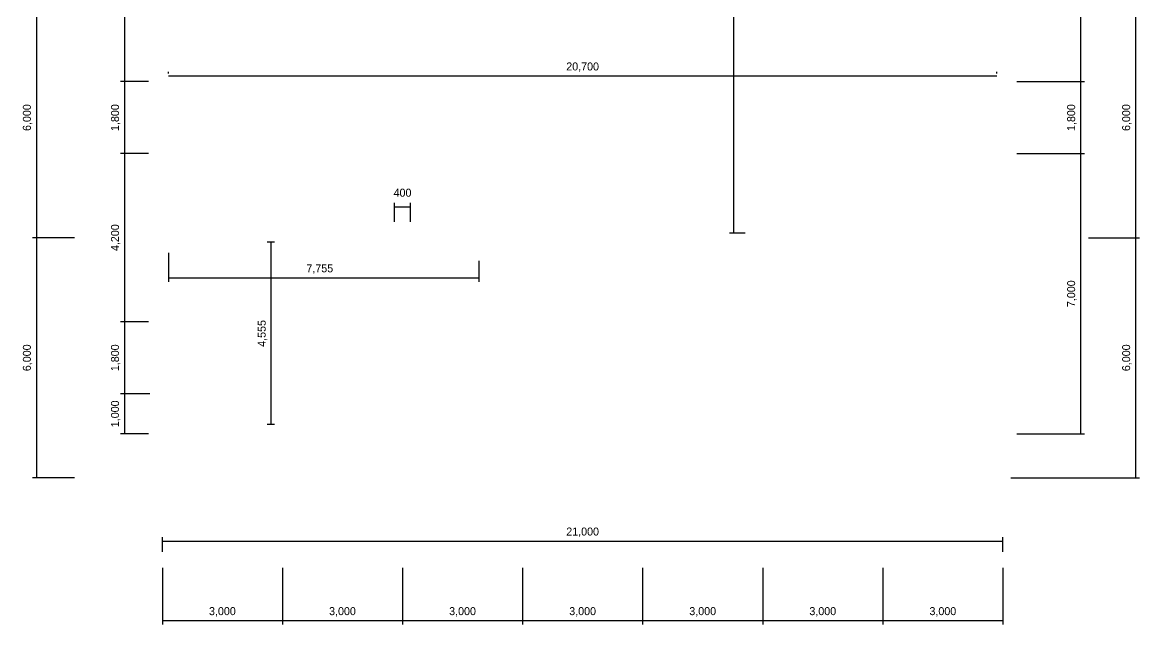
# Model space of a CAD drawing. Extents: x -2017610 to 288295, y -481381 to 250994.
# Drawn here: x 107735 to 135650, y -153144 to -138098 of the extents above; entities that cross this region are included whole.
import ezdxf

# ---------------------------------------------------------------- set-up
doc = ezdxf.new("R2010")
doc.units = 0
doc.header["$LTSCALE"] = 7
doc.header["$MEASUREMENT"] = 0
doc.header["$PDMODE"] = 2
doc.layers.get('DEFPOINTS').update_dxf_attribs({"linetype": 'CONTINUOUS'})
doc.layers.add('DIM', color=1, linetype='CONTINUOUS')
doc.styles.add('STYLUS', font='stylu.ttf')
doc.dimstyles.new('DIM100S', dxfattribs={"dimscale": 0, "dimtxt": 200, "dimasz": 200, "dimexe": 100, "dimexo": 200, "dimgap": 100, "dimtad": 1, "dimdec": 0, "dimtxsty": 'STYLUS', "dimblk1": 'ARCHTICK', "dimblk2": 'ARCHTICK', "dimsah": 1, "dimcen": 100, "dimclrd": 256, "dimclre": 256, "dimclrt": 10, "dimazin": 3, "dimtfac": 1, "dimtdec": 0, "dimtmove": 0, "dimatfit": 3, "dimtolj": 1, "dimtzin": 0})

# ---------------------------------------------------------------- blocks, each defined once
blk = doc.blocks.new('*D79')
at = {"layer": 'DEFPOINTS', "color": 0}
for p in [(117433, -142710), (117033, -143277), (117433, -143277)]:
    blk.add_point(p, dxfattribs=at)
at = {"layer": 'DIM'}
for p, q in [((117033, -143077), (117033, -142610)), ((117433, -143077), (117433, -142610)), ((117033, -142710), (117433, -142710))]:
    blk.add_line(p, q, dxfattribs=at)
at = {"layer": 'DIM', "color": 10, "insert": (117233, -142355), "char_height": 200, "attachment_point": 5, "style": 'STYLUS'}
blk.add_mtext('\\A1;400', dxfattribs=at)
blk = doc.blocks.new('_ARCHTICK')
blk = doc.blocks.new('*D82')
at = {"layer": 'DEFPOINTS', "color": 0}
for p in [(111233, -151527), (114233, -151527), (114233, -153044)]:
    blk.add_point(p, dxfattribs=at)
at = {"layer": 'DIM'}
for p, q in [((111233, -151727), (111233, -153144)), ((114233, -151727), (114233, -153144)), ((111233, -153044), (114233, -153044))]:
    blk.add_line(p, q, dxfattribs=at)
at = {"layer": 'DIM', "color": 10, "insert": (112733, -152825), "char_height": 200, "attachment_point": 5, "style": 'STYLUS'}
blk.add_mtext('\\A1;3,000', dxfattribs=at)
blk = doc.blocks.new('*D83')
at = {"layer": 'DEFPOINTS', "color": 0}
for p in [(114233, -151527), (117233, -151527), (117233, -153044)]:
    blk.add_point(p, dxfattribs=at)
at = {"layer": 'DIM'}
for p, q in [((114233, -151727), (114233, -153144)), ((117233, -151727), (117233, -153144)), ((114233, -153044), (117233, -153044))]:
    blk.add_line(p, q, dxfattribs=at)
at = {"layer": 'DIM', "color": 10, "insert": (115733, -152825), "char_height": 200, "attachment_point": 5, "style": 'STYLUS'}
blk.add_mtext('\\A1;3,000', dxfattribs=at)
blk = doc.blocks.new('*D84')
at = {"layer": 'DEFPOINTS', "color": 0}
for p in [(117233, -151527), (120233, -151527), (120233, -153044)]:
    blk.add_point(p, dxfattribs=at)
at = {"layer": 'DIM'}
for p, q in [((117233, -151727), (117233, -153144)), ((120233, -151727), (120233, -153144)), ((117233, -153044), (120233, -153044))]:
    blk.add_line(p, q, dxfattribs=at)
at = {"layer": 'DIM', "color": 10, "insert": (118733, -152825), "char_height": 200, "attachment_point": 5, "style": 'STYLUS'}
blk.add_mtext('\\A1;3,000', dxfattribs=at)
blk = doc.blocks.new('*D85')
at = {"layer": 'DEFPOINTS', "color": 0}
for p in [(120233, -151527), (123233, -151527), (123233, -153044)]:
    blk.add_point(p, dxfattribs=at)
at = {"layer": 'DIM'}
for p, q in [((120233, -151727), (120233, -153144)), ((123233, -151727), (123233, -153144)), ((120233, -153044), (123233, -153044))]:
    blk.add_line(p, q, dxfattribs=at)
at = {"layer": 'DIM', "color": 10, "insert": (121733, -152825), "char_height": 200, "attachment_point": 5, "style": 'STYLUS'}
blk.add_mtext('\\A1;3,000', dxfattribs=at)
blk = doc.blocks.new('*D86')
at = {"layer": 'DEFPOINTS', "color": 0}
for p in [(123233, -151527), (126233, -151527), (126233, -153044)]:
    blk.add_point(p, dxfattribs=at)
at = {"layer": 'DIM'}
for p, q in [((123233, -151727), (123233, -153144)), ((126233, -151727), (126233, -153144)), ((123233, -153044), (126233, -153044))]:
    blk.add_line(p, q, dxfattribs=at)
at = {"layer": 'DIM', "color": 10, "insert": (124733, -152825), "char_height": 200, "attachment_point": 5, "style": 'STYLUS'}
blk.add_mtext('\\A1;3,000', dxfattribs=at)
blk = doc.blocks.new('*D87')
at = {"layer": 'DEFPOINTS', "color": 0}
for p in [(126233, -151527), (129233, -151527), (129233, -153044)]:
    blk.add_point(p, dxfattribs=at)
at = {"layer": 'DIM'}
for p, q in [((126233, -151727), (126233, -153144)), ((129233, -151727), (129233, -153144)), ((126233, -153044), (129233, -153044))]:
    blk.add_line(p, q, dxfattribs=at)
at = {"layer": 'DIM', "color": 10, "insert": (127733, -152825), "char_height": 200, "attachment_point": 5, "style": 'STYLUS'}
blk.add_mtext('\\A1;3,000', dxfattribs=at)
blk = doc.blocks.new('*D88')
at = {"layer": 'DEFPOINTS', "color": 0}
for p in [(129233, -151527), (132233, -151527), (132233, -153044)]:
    blk.add_point(p, dxfattribs=at)
at = {"layer": 'DIM'}
for p, q in [((129233, -151727), (129233, -153144)), ((132233, -151727), (132233, -153144)), ((129233, -153044), (132233, -153044))]:
    blk.add_line(p, q, dxfattribs=at)
at = {"layer": 'DIM', "color": 10, "insert": (130733, -152825), "char_height": 200, "attachment_point": 5, "style": 'STYLUS'}
blk.add_mtext('\\A1;3,000', dxfattribs=at)
blk = doc.blocks.new('*D89')
at = {"layer": 'DEFPOINTS', "color": 0}
for p in [(132233, -151056), (111233, -151527), (132233, -151527)]:
    blk.add_point(p, dxfattribs=at)
at = {"layer": 'DIM'}
for p, q in [((111233, -151327), (111233, -150956)), ((132233, -151327), (132233, -150956)), ((111233, -151056), (132233, -151056))]:
    blk.add_line(p, q, dxfattribs=at)
at = {"layer": 'DIM', "color": 10, "insert": (121733, -150837), "char_height": 200, "attachment_point": 5, "style": 'STYLUS'}
blk.add_mtext('\\A1;21,000', dxfattribs=at)
blk = doc.blocks.new('*D96')
at = {"layer": 'DEFPOINTS', "color": 0}
for p in [(132383, -135377), (132383, -139577), (134176, -139577)]:
    blk.add_point(p, dxfattribs=at)
at = {"layer": 'DIM'}
for p, q in [((132583, -135377), (134276, -135377)), ((134176, -135377), (134176, -139577)), ((132583, -139577), (134276, -139577))]:
    blk.add_line(p, q, dxfattribs=at)
at = {"layer": 'DIM', "color": 10, "insert": (133957, -137477), "char_height": 200, "attachment_point": 5, "rotation": 90, "style": 'STYLUS'}
blk.add_mtext('\\A1;4,200', dxfattribs=at)
blk = doc.blocks.new('*D97')
at = {"layer": 'DEFPOINTS', "color": 0}
for p in [(132383, -139577), (132383, -141377), (134176, -141377)]:
    blk.add_point(p, dxfattribs=at)
at = {"layer": 'DIM'}
for p, q in [((132583, -139577), (134276, -139577)), ((134176, -139577), (134176, -141377)), ((132583, -141377), (134276, -141377))]:
    blk.add_line(p, q, dxfattribs=at)
at = {"layer": 'DIM', "color": 10, "insert": (133957, -140477), "char_height": 200, "attachment_point": 5, "rotation": 90, "style": 'STYLUS'}
blk.add_mtext('\\A1;1,800', dxfattribs=at)
blk = doc.blocks.new('*D98')
at = {"layer": 'DEFPOINTS', "color": 0}
for p in [(132383, -141377), (132383, -148377), (134176, -148377)]:
    blk.add_point(p, dxfattribs=at)
at = {"layer": 'DIM'}
for p, q in [((132583, -141377), (134276, -141377)), ((134176, -141377), (134176, -148377)), ((132583, -148377), (134276, -148377))]:
    blk.add_line(p, q, dxfattribs=at)
at = {"layer": 'DIM', "color": 10, "insert": (133957, -144877), "char_height": 200, "attachment_point": 5, "rotation": 90, "style": 'STYLUS'}
blk.add_mtext('\\A1;7,000', dxfattribs=at)
blk = doc.blocks.new('*D102')
at = {"layer": 'DEFPOINTS', "color": 0}
for p in [(134176, -137477), (134176, -143477), (135550, -143477)]:
    blk.add_point(p, dxfattribs=at)
at = {"layer": 'DIM'}
for p, q in [((134376, -137477), (135650, -137477)), ((135550, -137477), (135550, -143477)), ((134376, -143477), (135650, -143477))]:
    blk.add_line(p, q, dxfattribs=at)
at = {"layer": 'DIM', "color": 10, "insert": (135331, -140477), "char_height": 200, "attachment_point": 5, "rotation": 90, "style": 'STYLUS'}
blk.add_mtext('\\A1;6,000', dxfattribs=at)
blk = doc.blocks.new('*D103')
at = {"layer": 'DEFPOINTS', "color": 0}
for p in [(134176, -143477), (132233, -149477), (135550, -149477)]:
    blk.add_point(p, dxfattribs=at)
at = {"layer": 'DIM'}
for p, q in [((134376, -143477), (135650, -143477)), ((135550, -143477), (135550, -149477)), ((132433, -149477), (135650, -149477))]:
    blk.add_line(p, q, dxfattribs=at)
at = {"layer": 'DIM', "color": 10, "insert": (135331, -146477), "char_height": 200, "attachment_point": 5, "rotation": 90, "style": 'STYLUS'}
blk.add_mtext('\\A1;6,000', dxfattribs=at)
blk = doc.blocks.new('*D107')
at = {"layer": 'DEFPOINTS', "color": 0}
for p in [(109240, -137477), (108085, -143477), (109240, -143477)]:
    blk.add_point(p, dxfattribs=at)
at = {"layer": 'DIM'}
for p, q in [((109040, -137477), (107985, -137477)), ((108085, -137477), (108085, -143477)), ((109040, -143477), (107985, -143477))]:
    blk.add_line(p, q, dxfattribs=at)
at = {"layer": 'DIM', "color": 10, "insert": (107866, -140477), "char_height": 200, "attachment_point": 5, "rotation": 90, "style": 'STYLUS'}
blk.add_mtext('\\A1;6,000', dxfattribs=at)
blk = doc.blocks.new('*D108')
at = {"layer": 'DEFPOINTS', "color": 0}
for p in [(109240, -143477), (108085, -149477), (109240, -149477)]:
    blk.add_point(p, dxfattribs=at)
at = {"layer": 'DIM'}
for p, q in [((109040, -143477), (107985, -143477)), ((108085, -143477), (108085, -149477)), ((109040, -149477), (107985, -149477))]:
    blk.add_line(p, q, dxfattribs=at)
at = {"layer": 'DIM', "color": 10, "insert": (107866, -146477), "char_height": 200, "attachment_point": 5, "rotation": 90, "style": 'STYLUS'}
blk.add_mtext('\\A1;6,000', dxfattribs=at)
blk = doc.blocks.new('*D319')
at = {"layer": 'DEFPOINTS', "color": 0}
for p in [(111083, -135377), (110287, -139577), (111083, -139577)]:
    blk.add_point(p, dxfattribs=at)
at = {"layer": 'DIM'}
for p, q in [((110883, -135377), (110187, -135377)), ((110287, -135377), (110287, -139577)), ((110883, -139577), (110187, -139577))]:
    blk.add_line(p, q, dxfattribs=at)
at = {"layer": 'DIM', "color": 10, "insert": (110068, -137477), "char_height": 200, "attachment_point": 5, "rotation": 90, "style": 'STYLUS'}
blk.add_mtext('\\A1;4,200', dxfattribs=at)
blk = doc.blocks.new('*D320')
at = {"layer": 'DEFPOINTS', "color": 0}
for p in [(111083, -139577), (110287, -141377), (111083, -141377)]:
    blk.add_point(p, dxfattribs=at)
at = {"layer": 'DIM'}
for p, q in [((110883, -139577), (110187, -139577)), ((110287, -139577), (110287, -141377)), ((110883, -141377), (110187, -141377))]:
    blk.add_line(p, q, dxfattribs=at)
at = {"layer": 'DIM', "color": 10, "insert": (110068, -140477), "char_height": 200, "attachment_point": 5, "rotation": 90, "style": 'STYLUS'}
blk.add_mtext('\\A1;1,800', dxfattribs=at)
blk = doc.blocks.new('*D321')
at = {"layer": 'DEFPOINTS', "color": 0}
for p in [(111083, -145577), (110287, -147377), (111118, -147377)]:
    blk.add_point(p, dxfattribs=at)
at = {"layer": 'DIM'}
for p, q in [((110883, -145577), (110187, -145577)), ((110287, -145577), (110287, -147377)), ((110918, -147377), (110187, -147377))]:
    blk.add_line(p, q, dxfattribs=at)
at = {"layer": 'DIM', "color": 10, "insert": (110068, -146477), "char_height": 200, "attachment_point": 5, "rotation": 90, "style": 'STYLUS'}
blk.add_mtext('\\A1;1,800', dxfattribs=at)
blk = doc.blocks.new('*D322')
at = {"layer": 'DEFPOINTS', "color": 0}
for p in [(111118, -147377), (110287, -148377), (111083, -148377)]:
    blk.add_point(p, dxfattribs=at)
at = {"layer": 'DIM'}
for p, q in [((110918, -147377), (110187, -147377)), ((110287, -147377), (110287, -148377)), ((110883, -148377), (110187, -148377))]:
    blk.add_line(p, q, dxfattribs=at)
at = {"layer": 'DIM', "color": 10, "insert": (110068, -147877), "char_height": 200, "attachment_point": 5, "rotation": 90, "style": 'STYLUS'}
blk.add_mtext('\\A1;1,000', dxfattribs=at)
blk = doc.blocks.new('*D323')
at = {"layer": 'DEFPOINTS', "color": 0}
for p in [(111083, -141377), (110287, -145577), (111083, -145577)]:
    blk.add_point(p, dxfattribs=at)
at = {"layer": 'DIM'}
for p, q in [((110883, -141377), (110187, -141377)), ((110287, -141377), (110287, -145577)), ((110883, -145577), (110187, -145577))]:
    blk.add_line(p, q, dxfattribs=at)
at = {"layer": 'DIM', "color": 10, "insert": (110068, -143477), "char_height": 200, "attachment_point": 5, "rotation": 90, "style": 'STYLUS'}
blk.add_mtext('\\A1;4,200', dxfattribs=at)
blk = doc.blocks.new('*D361')
at = {"layer": 'DEFPOINTS', "color": 0}
for p in [(111383, -143652), (119137, -143853), (119137, -144479)]:
    blk.add_point(p, dxfattribs=at)
at = {"layer": 'DIM'}
for p, q in [((111383, -143852), (111383, -144579)), ((119137, -144053), (119137, -144579)), ((111383, -144479), (119137, -144479))]:
    blk.add_line(p, q, dxfattribs=at)
at = {"layer": 'DIM', "color": 10, "insert": (115166, -144261), "char_height": 200, "attachment_point": 5, "style": 'STYLUS'}
blk.add_mtext('\\A1;7,755', dxfattribs=at)
blk = doc.blocks.new('*D362')
at = {"layer": 'DEFPOINTS', "color": 0}
for p in [(113951, -143592), (114233, -143592), (114233, -148147)]:
    blk.add_point(p, dxfattribs=at)
at = {"layer": 'DIM'}
for p, q in [((114033, -143592), (113851, -143592)), ((113951, -148147), (113951, -143592)), ((114033, -148147), (113851, -148147))]:
    blk.add_line(p, q, dxfattribs=at)
at = {"layer": 'DIM', "color": 10, "insert": (113733, -145869), "char_height": 200, "attachment_point": 5, "rotation": 90, "style": 'STYLUS'}
blk.add_mtext('\\A1;4,555', dxfattribs=at)
blk = doc.blocks.new('*D363')
at = {"layer": 'DEFPOINTS', "color": 0}
for p in [(126058, -119592), (125500, -143362), (125993, -143362)]:
    blk.add_point(p, dxfattribs=at)
at = {"layer": 'DIM'}
for p, q in [((125858, -119592), (125400, -119592)), ((125500, -119592), (125500, -143362)), ((125793, -143362), (125400, -143362))]:
    blk.add_line(p, q, dxfattribs=at)
at = {"layer": 'DIM', "color": 10, "insert": (125281, -131477), "char_height": 200, "attachment_point": 5, "rotation": 90, "style": 'STYLUS'}
blk.add_mtext('\\A1;23,770', dxfattribs=at)
blk = doc.blocks.new('*D366')
at = {"layer": 'DEFPOINTS', "color": 0}
for p in [(111383, -139577), (132083, -139437), (132083, -139577)]:
    blk.add_point(p, dxfattribs=at)
at = {"layer": 'DIM'}
for p, q in [((111383, -139377), (111383, -139337)), ((111383, -139437), (132083, -139437)), ((132083, -139377), (132083, -139337))]:
    blk.add_line(p, q, dxfattribs=at)
at = {"layer": 'DIM', "color": 10, "insert": (121733, -139218), "char_height": 200, "attachment_point": 5, "style": 'STYLUS'}
blk.add_mtext('\\A1;20,700', dxfattribs=at)

msp = doc.modelspace()

# ---------------------------------------------------------------- dimensions: what is measured, and where the dimension line sits
at = {"layer": 'DIM'}
for base, p1, p2, picture, middle in [((125500.1, -143361.9), (126057.5, -119591.9), (125992.7, -143361.9), '*D363', (125281.4, -131476.9)), ((110286.8, -139576.9), (111082.5, -135376.9), (111082.5, -139576.9), '*D319', (110067.7, -137476.9)), ((134175.7, -139576.9), (132382.5, -135376.9), (132382.5, -139576.9), '*D96', (133957, -137476.9)), ((108084.5, -143476.9), (109239.6, -137476.9), (109239.6, -143476.9), '*D107', (107865.8, -140476.9)), ((135550.1, -143476.9), (134175.7, -137476.9), (134175.7, -143476.9), '*D102', (135331.3, -140476.9)), ((110286.8, -141376.9), (111082.5, -139576.9), (111082.5, -141376.9), '*D320', (110067.7, -140476.9)), ((134175.7, -141376.9), (132382.5, -139576.9), (132382.5, -141376.9), '*D97', (133957, -140476.9)), ((110286.8, -145576.9), (111082.5, -141376.9), (111082.5, -145576.9), '*D323', (110067.7, -143476.9)), ((134175.7, -148376.9), (132382.5, -141376.9), (132382.5, -148376.9), '*D98', (133957, -144876.9)), ((108084.5, -149476.9), (109239.6, -143476.9), (109239.6, -149476.9), '*D108', (107865.8, -146476.9)), ((135550.1, -149476.9), (134175.7, -143476.9), (132232.5, -149476.9), '*D103', (135331.3, -146476.9)), ((113951.2, -143591.9), (114232.5, -148146.9), (114232.5, -143591.9), '*D362', (113733.2, -145869.4)), ((110286.8, -147376.9), (111082.5, -145576.9), (111117.5, -147376.9), '*D321', (110067.7, -146476.9)), ((110286.8, -148376.9), (111117.5, -147376.9), (111082.5, -148376.9), '*D322', (110067.7, -147876.9))]:
    dim = msp.add_linear_dim(base=base, p1=p1, p2=p2, angle=90, dimstyle='DIM100S', override={"dimscale": 1}, dxfattribs=at)
    dim.commit()
    dim.dimension.update_dxf_attribs({"geometry": picture, "text_midpoint": middle})
for base, p1, p2, picture, middle in [((132082.5, -139436.8), (111382.5, -139576.9), (132082.5, -139576.9), '*D366', (121732.5, -139218.1)), ((117432.5, -142709.8), (117032.5, -143276.9), (117432.5, -143276.9), '*D79', (117232.5, -142354.6)), ((132232.5, -151056), (111232.5, -151526.9), (132232.5, -151526.9), '*D89', (121732.5, -150837.2)), ((114232.5, -153044.1), (111232.5, -151526.9), (114232.5, -151526.9), '*D82', (112732.5, -152825.4)), ((117232.5, -153044.1), (114232.5, -151526.9), (117232.5, -151526.9), '*D83', (115732.5, -152825.4)), ((120232.5, -153044.1), (117232.5, -151526.9), (120232.5, -151526.9), '*D84', (118732.5, -152825.4)), ((123232.5, -153044.1), (120232.5, -151526.9), (123232.5, -151526.9), '*D85', (121732.5, -152825.4)), ((126232.5, -153044.1), (123232.5, -151526.9), (126232.5, -151526.9), '*D86', (124732.5, -152825.4)), ((129232.5, -153044.1), (126232.5, -151526.9), (129232.5, -151526.9), '*D87', (127732.5, -152825.4)), ((132232.5, -153044.1), (129232.5, -151526.9), (132232.5, -151526.9), '*D88', (130732.5, -152825.4))]:
    dim = msp.add_linear_dim(base=base, p1=p1, p2=p2, dimstyle='DIM100S', override={"dimscale": 1}, dxfattribs=at)
    dim.commit()
    dim.dimension.update_dxf_attribs({"geometry": picture, "text_midpoint": middle})
dim = msp.add_linear_dim(base=(119137.2, -144479.5), p1=(111382.5, -143651.9), p2=(119137.2, -143853.4), dimstyle='DIM100S', override={"dimscale": 1}, dxfattribs=at)
dim.commit()
dim.dimension.update_dxf_attribs({"geometry": '*D361', "text_midpoint": (115166.2, -144261.4), "dimtype": 160})

doc.saveas('drawing.dxf')
